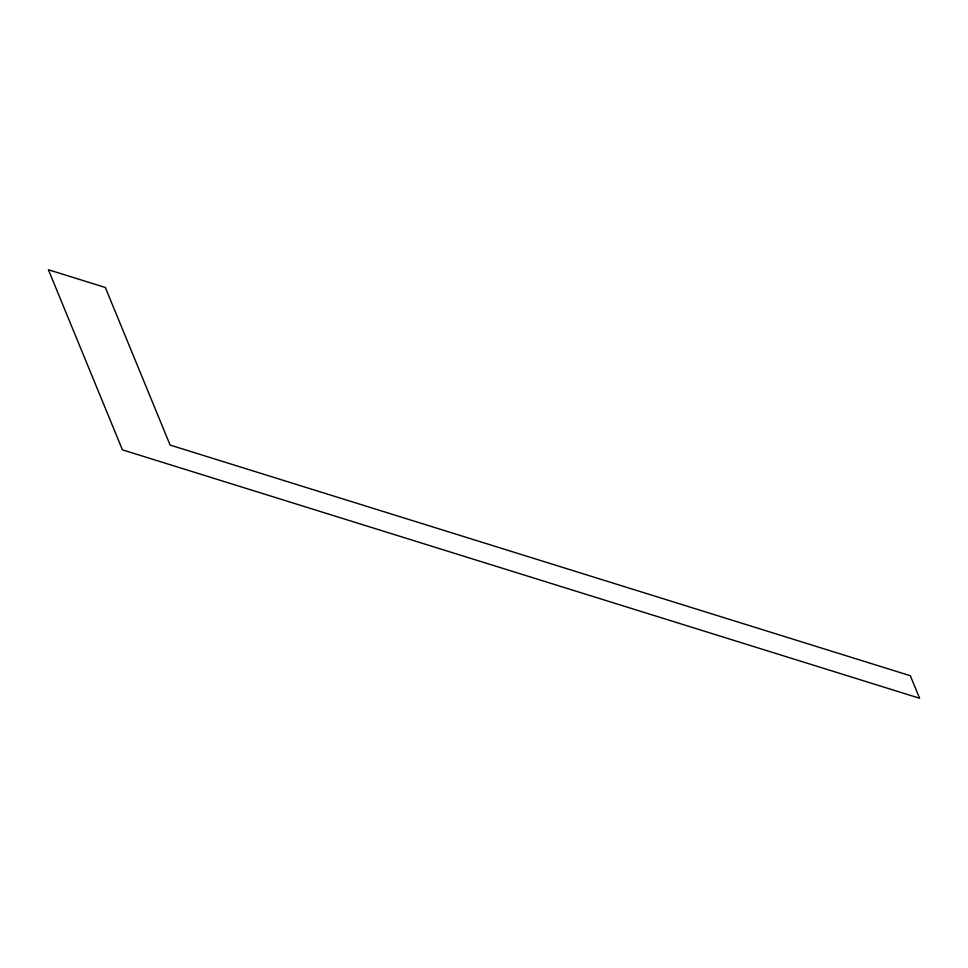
<?xml version="1.0" encoding="UTF-8"?>
<svg xmlns="http://www.w3.org/2000/svg" width="968" height="968" viewBox="0 0 968 968"><rect width="100%" height="100%" fill="white"/><g stroke="black" fill="none" stroke-linecap="round" stroke-linejoin="round"><path stroke-width="1.45" d="M105.343 287.496L48.4 269.745L122.416 449.842L919.6 698.255L910.343 675.737L170.114 445.074L105.343 287.496"/></g></svg>
